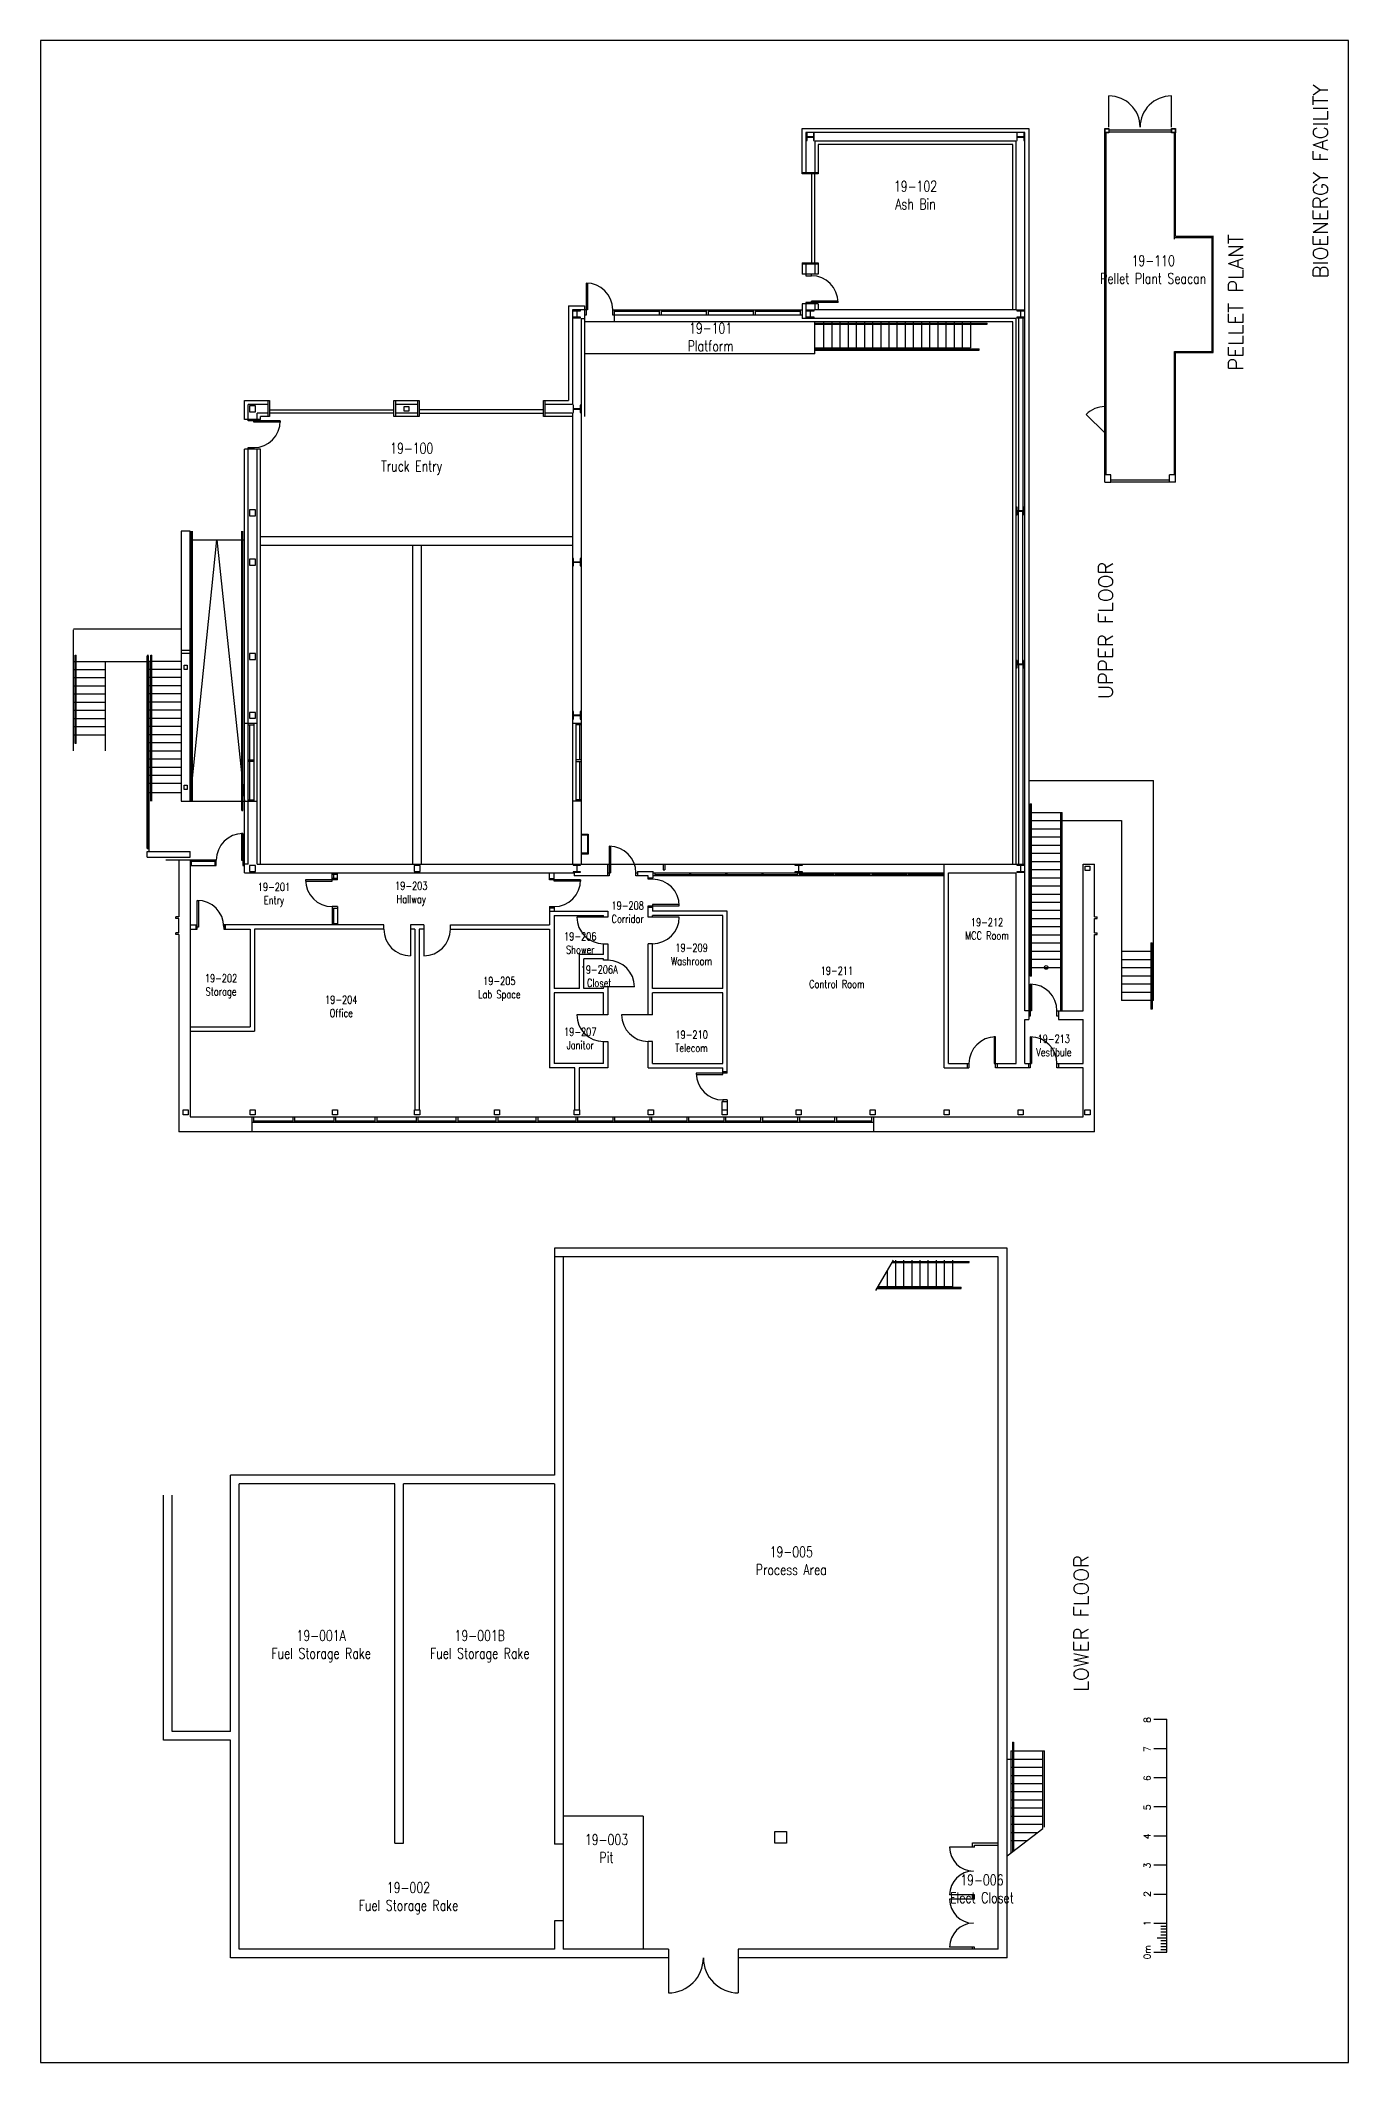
# Model space of a CAD drawing. Extents: x 11182 to 734459, y -1391328 to 152085.
# Drawn here: x 484886 to 529815, y -1230429 to -1160992 of the extents above; entities that cross this region are included whole.
import ezdxf
from ezdxf.enums import TextEntityAlignment as Align

# ---------------------------------------------------------------- set-up
doc = ezdxf.new("R2010")
doc.units = 0
doc.header["$LTSCALE"] = 500
doc.header["$MEASUREMENT"] = 0
doc.layers.get('0').update_dxf_attribs({"linetype": 'CONTINUOUS'})
doc.layers.add('0_Defpoints', color=106, linetype='CONTINUOUS', plot=False)
for name, color, linetype in [('0_room_data', 7, 'CONTINUOUS'), ('0_text', 7, 'CONTINUOUS'), ('1_Wall_Exist', 251, 'CONTINUOUS'), ('3_Text', 7, 'CONTINUOUS')]:
    doc.layers.add(name, color=color, linetype=linetype)
doc.styles.add('1_200', font='simplex.shx', dxfattribs={"width": 0.75, "height": 460})
doc.styles.get("Standard").update_dxf_attribs({"font": 'ROMANS', "height": 200})

# ---------------------------------------------------------------- blocks, each defined once
blk = doc.blocks.new('room_data')
at = {"layer": '3_Text', "style": '1_200', "width": 0.75}
for tag, p in [('ROOMNUM', (0, 0)), ('ROOMUSE', (0, -575))]:
    blk.add_attdef(tag, text='', height=345, dxfattribs=at).set_placement(p, align=Align.MIDDLE_CENTER)

msp = doc.modelspace()

# ---------------------------------------------------------------- linework, layer by layer
for p, q in [((523124, -1218641), (523569, -1218641)), ((523569, -1226641), (523569, -1218641)), ((523124, -1219641), (523569, -1219641)), ((523124, -1220641), (523569, -1220641)), ((523124, -1221641), (523569, -1221641)), ((523124, -1222641), (523569, -1222641)), ((523124, -1223641), (523569, -1223641)), ((523124, -1224641), (523569, -1224641)), ((523124, -1225641), (523569, -1225641)), ((523238, -1226141), (523569, -1226141)), ((523370, -1225741), (523569, -1225741)), ((523370, -1225841), (523569, -1225841)), ((523370, -1225941), (523569, -1225941)), ((523370, -1226041), (523569, -1226041)), ((523370, -1226241), (523569, -1226241)), ((523124, -1226641), (523569, -1226641)), ((523370, -1226341), (523569, -1226341)), ((523370, -1226441), (523569, -1226441)), ((523370, -1226541), (523569, -1226541))]:
    msp.add_line(p, q)
at = {"layer": '0_Defpoints'}
msp.add_lwpolyline([(484886, -1230429), (529815, -1230429), (529815, -1160992), (484886, -1160992)], close=True, dxfattribs=at)
at = {"layer": '1_Wall_Exist'}
for p, q in [((521584, -1163970), (521584, -1162898)), ((523729, -1163970), (523729, -1162898)), ((511046, -1164020), (518833, -1164020)), ((511046, -1165573), (511046, -1164020)), ((518700, -1164153), (511180, -1164153)), ((511180, -1164153), (511180, -1165523)), ((511217, -1164175), (511200, -1164175)), ((511200, -1164175), (511200, -1164431)), ((511200, -1164431), (511217, -1164431)), ((511217, -1164298), (511217, -1164175)), ((511443, -1164298), (511217, -1164298)), ((511217, -1164431), (511217, -1164309)), ((511217, -1164309), (511443, -1164309)), ((511460, -1164175), (511443, -1164175)), ((511443, -1164175), (511443, -1164298)), ((511443, -1164309), (511443, -1164431)), ((511443, -1164431), (511460, -1164431)), ((511460, -1164431), (511460, -1164175)), ((518400, -1164453), (511480, -1164453)), ((511480, -1164453), (511480, -1165523)), ((518400, -1170238), (518400, -1164453)), ((518437, -1164175), (518420, -1164175)), ((518420, -1164175), (518420, -1164431)), ((518420, -1164431), (518437, -1164431)), ((518437, -1164298), (518437, -1164175)), ((518663, -1164298), (518437, -1164298)), ((518437, -1164431), (518437, -1164309)), ((518437, -1164309), (518663, -1164309)), ((518680, -1164175), (518663, -1164175)), ((518663, -1164175), (518663, -1164298)), ((518663, -1164309), (518663, -1164431)), ((518663, -1164431), (518680, -1164431)), ((518680, -1164431), (518680, -1164175)), ((518700, -1194313), (518700, -1164153)), ((518833, -1164020), (518833, -1194613)), ((521447, -1176166), (521447, -1164020)), ((521447, -1164020), (521587, -1164020)), ((521587, -1164160), (521447, -1164160)), ((521457, -1164150), (521457, -1164030)), ((521457, -1164030), (521577, -1164030)), ((521577, -1164150), (521457, -1164150)), ((521485, -1175905), (521485, -1164160)), ((521577, -1164030), (521577, -1164150)), ((521587, -1164020), (521587, -1164160)), ((523732, -1164075), (521587, -1164075)), ((521587, -1164125), (523732, -1164125)), ((523732, -1164160), (523732, -1164020)), ((523732, -1164020), (523872, -1164020)), ((523872, -1164160), (523732, -1164160)), ((523742, -1164150), (523742, -1164030)), ((523742, -1164030), (523862, -1164030)), ((523862, -1164150), (523742, -1164150)), ((523835, -1167817), (523835, -1164160)), ((523862, -1164030), (523862, -1164150)), ((523874, -1167710), (523872, -1164020)), ((523872, -1164020), (523872, -1164160)), ((518285, -1164568), (511595, -1164568)), ((511595, -1164568), (511595, -1165573)), ((518285, -1170238), (518285, -1164568)), ((511046, -1165523), (511595, -1165523)), ((511595, -1165573), (511046, -1165573)), ((511365, -1165573), (511365, -1168623)), ((511480, -1168623), (511480, -1165573)), ((523839, -1167755), (525127, -1167755)), ((523874, -1167710), (525174, -1167710)), ((525127, -1171672), (525126, -1167755)), ((525164, -1171713), (525164, -1167710)), ((525127, -1168206), (525165, -1168206)), ((525146, -1169111), (525146, -1168206)), ((511046, -1168623), (511046, -1169022)), ((511046, -1168623), (511595, -1168623)), ((511595, -1168673), (511046, -1168673)), ((511595, -1169022), (511046, -1169022)), ((511180, -1168673), (511180, -1169072)), ((511180, -1169072), (511365, -1169072)), ((511365, -1169072), (511365, -1169022)), ((511480, -1168673), (511480, -1169022)), ((511595, -1168623), (511595, -1169022)), ((525127, -1169111), (525165, -1169111)), ((503625, -1169323), (503625, -1170424)), ((503670, -1169323), (503670, -1170238)), ((511180, -1169987), (511180, -1170538)), ((512280, -1169987), (511180, -1169987)), ((512280, -1169942), (511365, -1169942)), ((511365, -1170038), (511365, -1169942)), ((512280, -1169987), (512280, -1169942)), ((503026, -1170105), (503575, -1170105)), ((503026, -1170105), (503026, -1173357)), ((503670, -1170238), (503160, -1170238)), ((503160, -1170238), (503160, -1173491)), ((503438, -1170256), (503182, -1170256)), ((503182, -1170256), (503182, -1170273)), ((503182, -1170273), (503304, -1170273)), ((503304, -1170499), (503182, -1170499)), ((503182, -1170499), (503182, -1170516)), ((503182, -1170516), (503438, -1170516)), ((503304, -1170273), (503304, -1170499)), ((503315, -1170499), (503315, -1170273)), ((503315, -1170273), (503438, -1170273)), ((503438, -1170499), (503315, -1170499)), ((503438, -1170273), (503438, -1170256)), ((503438, -1170516), (503438, -1170499)), ((503460, -1170538), (503575, -1170538)), ((503460, -1170538), (503460, -1189271)), ((503575, -1170105), (503575, -1173906)), ((503625, -1170424), (503575, -1170424)), ((518285, -1170653), (503575, -1170653)), ((504540, -1170238), (511046, -1170238)), ((504540, -1170424), (504540, -1170238)), ((511046, -1170424), (504540, -1170424)), ((504591, -1170238), (504591, -1170653)), ((504591, -1170288), (506154, -1170288)), ((506154, -1170424), (506154, -1170238)), ((506205, -1170238), (506205, -1170424)), ((506205, -1170288), (507768, -1170288)), ((507768, -1170424), (507768, -1170238)), ((507819, -1170238), (507819, -1170424)), ((507819, -1170288), (509382, -1170288)), ((509382, -1170424), (509382, -1170238)), ((509432, -1170238), (509432, -1170424)), ((509432, -1170288), (510995, -1170288)), ((510995, -1170424), (510995, -1170238)), ((511046, -1170038), (511046, -1170538)), ((511595, -1170038), (511046, -1170038)), ((518400, -1170538), (511046, -1170538)), ((511458, -1170256), (511202, -1170256)), ((511202, -1170256), (511202, -1170273)), ((511202, -1170273), (511325, -1170273)), ((511325, -1170499), (511202, -1170499)), ((511202, -1170499), (511202, -1170516)), ((511202, -1170516), (511458, -1170516)), ((511325, -1170273), (511325, -1170499)), ((511336, -1170499), (511336, -1170273)), ((511336, -1170273), (511458, -1170273)), ((511458, -1170499), (511336, -1170499)), ((511458, -1170273), (511458, -1170256)), ((511458, -1170516), (511458, -1170499)), ((511480, -1170038), (511480, -1170238)), ((518400, -1170238), (511480, -1170238)), ((511480, -1171753), (511480, -1170653)), ((511485, -1170703), (517405, -1170703)), ((511485, -1170733), (511485, -1170703)), ((511595, -1170038), (511595, -1170238)), ((511785, -1170653), (511785, -1170703)), ((512065, -1170653), (512065, -1170703)), ((512345, -1170653), (512345, -1170703)), ((512625, -1170653), (512625, -1170703)), ((512905, -1170653), (512905, -1170703)), ((513185, -1170653), (513185, -1170703)), ((513465, -1170653), (513465, -1170703)), ((513745, -1170653), (513745, -1170703)), ((514025, -1170653), (514025, -1170703)), ((514305, -1170653), (514305, -1170703)), ((514585, -1170653), (514585, -1170703)), ((514865, -1170653), (514865, -1170703)), ((515145, -1170653), (515145, -1170703)), ((515425, -1170653), (515425, -1170703)), ((515705, -1170653), (515705, -1170703)), ((515985, -1170653), (515985, -1170703)), ((516265, -1170653), (516265, -1170703)), ((516545, -1170653), (516545, -1170703)), ((516825, -1170653), (516825, -1170703)), ((517405, -1170733), (517405, -1170703)), ((518285, -1189273), (518285, -1170653)), ((518400, -1189273), (518400, -1170538)), ((518678, -1170256), (518422, -1170256)), ((518422, -1170256), (518422, -1170273)), ((518422, -1170273), (518544, -1170273)), ((518544, -1170499), (518422, -1170499)), ((518422, -1170499), (518422, -1170516)), ((518422, -1170516), (518678, -1170516)), ((518474, -1170510), (518474, -1177147)), ((518544, -1170273), (518544, -1170499)), ((518555, -1170499), (518555, -1170273)), ((518555, -1170273), (518678, -1170273)), ((518678, -1170499), (518555, -1170499)), ((518626, -1170510), (518626, -1177147)), ((518678, -1170273), (518678, -1170256)), ((518678, -1170516), (518678, -1170499)), ((521444, -1170178), (521481, -1170178)), ((511485, -1170733), (517405, -1170733)), ((511785, -1170733), (511785, -1171553)), ((512065, -1170733), (512065, -1171553)), ((512345, -1170733), (512345, -1171553)), ((512625, -1170733), (512625, -1171553)), ((512905, -1170733), (512905, -1171553)), ((513185, -1170733), (513185, -1171553)), ((513465, -1170733), (513465, -1171553)), ((513745, -1170733), (513745, -1171553)), ((514025, -1170733), (514025, -1171553)), ((514305, -1170733), (514305, -1171553)), ((514585, -1170733), (514585, -1171553)), ((514865, -1170733), (514865, -1171553)), ((515145, -1170733), (515145, -1171553)), ((515425, -1170733), (515425, -1171553)), ((515705, -1170733), (515705, -1171553)), ((515985, -1170733), (515985, -1171553)), ((516265, -1170733), (516265, -1171553)), ((516545, -1170733), (516545, -1171553)), ((516825, -1170733), (516825, -1171553)), ((521444, -1171378), (521481, -1171378)), ((511480, -1171753), (503575, -1171753)), ((511480, -1171553), (516825, -1171553)), ((511505, -1171578), (517130, -1171578)), ((511505, -1171578), (511505, -1171628)), ((511505, -1171628), (517130, -1171628)), ((517130, -1171628), (517130, -1171578)), ((523832, -1171675), (525127, -1171672)), ((523835, -1175905), (523832, -1171675)), ((523864, -1171713), (525164, -1171713)), ((523872, -1176166), (523870, -1171713)), ((491891, -1173357), (492759, -1173357, 0)), ((491891, -1174006), (491891, -1173357)), ((492709, -1173906, 0), (492709, -1173357, 0)), ((492759, -1173357, 0), (492759, -1173906, 0)), ((497026, -1173357, 0), (497893, -1173357, 0)), ((497026, -1173906, 0), (497026, -1173357, 0)), ((497076, -1173357, 0), (497076, -1173906, 0)), ((497843, -1173906, 0), (497843, -1173357, 0)), ((497893, -1173357, 0), (497893, -1173906, 0)), ((502160, -1173357, 0), (503024, -1173357)), ((502160, -1173906, 0), (502160, -1173357, 0)), ((502210, -1173357, 0), (502210, -1173906, 0)), ((492440, -1174006), (491891, -1174006)), ((492709, -1173491), (492025, -1173491)), ((492025, -1174057), (492025, -1173491)), ((493125, -1174057), (492025, -1174057)), ((492274, -1173542), (492071, -1173542)), ((492071, -1173542), (492071, -1173745)), ((492071, -1173745), (492274, -1173745)), ((492210, -1174102), (492210, -1174006)), ((493125, -1174102), (492210, -1174102)), ((492274, -1173745), (492274, -1173542)), ((492709, -1173791), (492325, -1173791)), ((492325, -1174006), (492325, -1173795)), ((492759, -1173906, 0), (492440, -1173906)), ((492440, -1174006), (492440, -1173906)), ((492759, -1173676), (497026, -1173676)), ((497026, -1173791), (492759, -1173791)), ((493125, -1174057), (493125, -1174102)), ((497893, -1173906, 0), (497026, -1173906, 0)), ((497843, -1173491), (497076, -1173491)), ((497843, -1173791), (497076, -1173791)), ((497384, -1173567), (497536, -1173567)), ((497384, -1173719), (497384, -1173567)), ((497536, -1173719), (497384, -1173719)), ((497536, -1173567), (497536, -1173719)), ((502160, -1173676), (497893, -1173676)), ((497893, -1173791), (502160, -1173791)), ((503158, -1173906), (502160, -1173906, 0)), ((503158, -1173491), (502210, -1173491)), ((503158, -1173791), (502210, -1173791)), ((503160, -1173791), (503160, -1189273)), ((503197, -1173515), (503180, -1173515)), ((503180, -1173515), (503180, -1173771)), ((503180, -1173771), (503197, -1173771)), ((503197, -1173638), (503197, -1173515)), ((503423, -1173638), (503197, -1173638)), ((503197, -1173771), (503197, -1173649)), ((503197, -1173649), (503423, -1173649)), ((503440, -1173515), (503423, -1173515)), ((503423, -1173515), (503423, -1173638)), ((503423, -1173649), (503423, -1173771)), ((503423, -1173771), (503440, -1173771)), ((503440, -1173771), (503440, -1173515)), ((521445, -1174472), (520805, -1173832)), ((521445, -1173569), (521482, -1173569)), ((521464, -1174472), (521464, -1173567)), ((521445, -1174472), (521483, -1174472)), ((491891, -1189573, 0), (491891, -1175022)), ((492440, -1175022), (491891, -1175022)), ((492025, -1189273), (492025, -1174972)), ((492025, -1174972), (492210, -1174972)), ((492210, -1174972), (492210, -1175022)), ((492325, -1189273), (492325, -1175022)), ((492440, -1189273), (492440, -1175022)), ((521654, -1175906), (521445, -1175906)), ((521654, -1176167), (521445, -1176167)), ((521654, -1176167), (521654, -1175906)), ((523664, -1176087), (521656, -1176087)), ((523664, -1176158), (521656, -1176158)), ((523664, -1176166), (523664, -1175905)), ((523872, -1175905), (523664, -1175905)), ((523872, -1176166), (523664, -1176166)), ((492274, -1177115), (492071, -1177115)), ((492071, -1177115), (492071, -1177318)), ((492071, -1177318), (492274, -1177318)), ((492274, -1177318), (492274, -1177115)), ((518437, -1177023), (518420, -1177023)), ((518420, -1177023), (518420, -1177279)), ((518420, -1177279), (518437, -1177279)), ((518437, -1177145), (518437, -1177023)), ((518663, -1177145), (518437, -1177145)), ((518437, -1177279), (518437, -1177156)), ((518437, -1177156), (518663, -1177156)), ((518474, -1182410), (518474, -1177154)), ((518626, -1182410), (518626, -1177154)), ((518680, -1177023), (518663, -1177023)), ((518663, -1177023), (518663, -1177145)), ((518663, -1177156), (518663, -1177279)), ((518663, -1177279), (518680, -1177279)), ((518680, -1177279), (518680, -1177023)), ((489725, -1177840), (489725, -1187118)), ((490025, -1177840, 0), (489725, -1177840, 0)), ((490025, -1187118), (490025, -1177840)), ((490025, -1178140, 0), (491891, -1178140, 0)), ((490025, -1187118, 0), (490950, -1178140, 0)), ((490075, -1187118), (490075, -1177840, 0)), ((490113, -1187118), (490113, -1177840, 0)), ((490950, -1178140, 0), (491891, -1187118, 0)), ((491803, -1187440), (491803, -1177840, 0)), ((491841, -1187440), (491841, -1177840, 0)), ((503160, -1178038), (492440, -1178038)), ((503158, -1178338), (492440, -1178338)), ((497675, -1189273), (497675, -1178338)), ((497975, -1189273), (497975, -1178338)), ((492274, -1178806), (492071, -1178806)), ((492071, -1178806), (492071, -1179009)), ((492071, -1179009), (492274, -1179009)), ((492274, -1179009), (492274, -1178806)), ((503197, -1178779), (503180, -1178779)), ((503180, -1178779), (503180, -1179035)), ((503180, -1179035), (503197, -1179035)), ((503197, -1178902), (503197, -1178779)), ((503423, -1178902), (503197, -1178902)), ((503197, -1179035), (503197, -1178913)), ((503197, -1178913), (503423, -1178913)), ((503440, -1178779), (503423, -1178779)), ((503423, -1178779), (503423, -1178902)), ((503423, -1178913), (503423, -1179035)), ((503423, -1179035), (503440, -1179035)), ((503440, -1179035), (503440, -1178779)), ((489725, -1181213, 0), (486025, -1181213, 0)), ((486025, -1185382), (486025, -1181235)), ((486025, -1182313, 0), (488550, -1182313, 0)), ((486075, -1185133), (486075, -1182101)), ((486075, -1182101, 0), (486113, -1182101)), ((486113, -1185133), (486113, -1182101)), ((487125, -1185382), (487125, -1182335)), ((488550, -1182101, 0), (488600, -1182101, 0)), ((488550, -1188740), (488550, -1182123)), ((488600, -1188740), (488600, -1182123)), ((488675, -1182313, 0), (488625, -1182313, 0)), ((488625, -1188840), (488625, -1182335)), ((488675, -1187118), (488675, -1182101)), ((488675, -1182101, 0), (488713, -1182101)), ((488713, -1187118), (488713, -1182101)), ((489725, -1182313, 0), (488713, -1182313, 0)), ((490025, -1181940), (489725, -1181940)), ((490025, -1182040), (489725, -1182040)), ((489820, -1182440), (489930, -1182440)), ((489820, -1182590), (489820, -1182440)), ((489930, -1182440), (489930, -1182590)), ((492274, -1182047), (492071, -1182047)), ((492071, -1182047), (492071, -1182250)), ((492071, -1182250), (492274, -1182250)), ((492274, -1182250), (492274, -1182047)), ((518437, -1182285), (518420, -1182285)), ((518420, -1182285), (518420, -1182541)), ((518437, -1182407), (518437, -1182285)), ((518663, -1182407), (518437, -1182407)), ((518437, -1182541), (518437, -1182418)), ((518437, -1182418), (518663, -1182418)), ((518474, -1182416), (518474, -1189299)), ((518626, -1182416), (518626, -1189299)), ((518680, -1182285), (518663, -1182285)), ((518663, -1182285), (518663, -1182407)), ((518663, -1182418), (518663, -1182541)), ((518680, -1182541), (518680, -1182285)), ((486025, -1182593, 0), (487125, -1182593, 0)), ((486025, -1182873, 0), (487125, -1182873, 0)), ((486025, -1183153, 0), (487125, -1183153, 0)), ((488675, -1182593, 0), (488625, -1182593, 0)), ((488675, -1182873, 0), (488625, -1182873, 0)), ((488675, -1183153, 0), (488625, -1183153, 0)), ((489725, -1182593, 0), (488713, -1182593, 0)), ((489725, -1182873, 0), (488713, -1182873, 0)), ((489725, -1183153, 0), (488713, -1183153, 0)), ((489930, -1182590), (489820, -1182590)), ((518420, -1182541), (518437, -1182541)), ((518663, -1182541), (518680, -1182541)), ((486025, -1183433, 0), (487125, -1183433, 0)), ((486025, -1183713, 0), (487125, -1183713, 0)), ((488675, -1183433, 0), (488625, -1183433, 0)), ((488675, -1183713, 0), (488625, -1183713, 0)), ((489725, -1183433, 0), (488713, -1183433, 0)), ((489725, -1183713, 0), (488713, -1183713, 0)), ((486025, -1183993, 0), (487125, -1183993, 0)), ((486025, -1184273, 0), (487125, -1184273, 0)), ((486025, -1184553, 0), (487125, -1184553, 0)), ((488675, -1183993, 0), (488625, -1183993, 0)), ((488675, -1184273, 0), (488625, -1184273, 0)), ((488675, -1184553, 0), (488625, -1184553, 0)), ((489725, -1183993, 0), (488713, -1183993, 0)), ((489725, -1184273, 0), (488713, -1184273, 0)), ((489725, -1184553, 0), (488713, -1184553, 0)), ((492325, -1184446), (491891, -1184446)), ((492025, -1184497), (492210, -1184497)), ((492274, -1184066), (492071, -1184066)), ((492071, -1184066), (492071, -1184269)), ((492071, -1184269), (492274, -1184269)), ((492075, -1185698, 0), (492075, -1184497)), ((492210, -1184446), (492210, -1187118)), ((492274, -1184269), (492274, -1184066)), ((503460, -1184446), (503160, -1184446)), ((503197, -1184039), (503180, -1184039)), ((503180, -1184039), (503180, -1184295)), ((503180, -1184295), (503197, -1184295)), ((503197, -1184162), (503197, -1184039)), ((503423, -1184162), (503197, -1184162)), ((503197, -1184295), (503197, -1184173)), ((503197, -1184173), (503423, -1184173)), ((503274, -1184446), (503274, -1187118)), ((503460, -1184497), (503274, -1184497)), ((503410, -1185698, 0), (503410, -1184497)), ((503440, -1184039), (503423, -1184039)), ((503423, -1184039), (503423, -1184162)), ((503423, -1184173), (503423, -1184295)), ((503423, -1184295), (503440, -1184295)), ((503440, -1184295), (503440, -1184039)), ((486025, -1184833, 0), (487125, -1184833, 0)), ((486113, -1185133), (486075, -1185133, 0)), ((488675, -1184833, 0), (488625, -1184833, 0)), ((488675, -1185113, 0), (488625, -1185113, 0)), ((489725, -1184833, 0), (488713, -1184833, 0)), ((489725, -1185113, 0), (488713, -1185113, 0)), ((488675, -1185393, 0), (488625, -1185393, 0)), ((488675, -1185673, 0), (488625, -1185673, 0)), ((488675, -1185953, 0), (488625, -1185953, 0)), ((489725, -1185393, 0), (488713, -1185393, 0)), ((489725, -1185673, 0), (488713, -1185673, 0)), ((489725, -1185953, 0), (488713, -1185953, 0)), ((492025, -1185698, 0), (492210, -1185698, 0)), ((492210, -1185749, 0), (492025, -1185749, 0)), ((492075, -1187067, 0), (492075, -1185749, 0)), ((503460, -1185698, 0), (503274, -1185698, 0)), ((503274, -1185749, 0), (503460, -1185749, 0)), ((503410, -1187067, 0), (503410, -1185749, 0)), ((488675, -1186233, 0), (488625, -1186233, 0)), ((488675, -1186513, 0), (488625, -1186513, 0)), ((489725, -1186233, 0), (488713, -1186233, 0)), ((489725, -1186513, 0), (488713, -1186513, 0)), ((489820, -1186568), (489930, -1186568)), ((489820, -1186718), (489820, -1186568)), ((489930, -1186568), (489930, -1186718)), ((518833, -1186403), (523115, -1186403)), ((523115, -1193959, 0), (523115, -1186403, 0)), ((488625, -1186818, 0), (488675, -1186818, 0)), ((488713, -1186818, 0), (489725, -1186818, 0)), ((489725, -1187118), (491803, -1187118)), ((489930, -1186718), (489820, -1186718)), ((491841, -1187118), (492325, -1187118)), ((492025, -1187067), (492210, -1187067)), ((503460, -1187118), (503160, -1187118)), ((503460, -1187067), (503274, -1187067)), ((518883, -1193123), (518883, -1187203)), ((518883, -1187203), (518921, -1187203)), ((518921, -1193123), (518921, -1187203)), ((491803, -1187440), (491841, -1187440)), ((518833, -1187503), (518883, -1187503)), ((518833, -1187783), (518883, -1187783)), ((518833, -1188063, 0), (518883, -1188063, 0)), ((518921, -1187503), (519983, -1187503)), ((518921, -1187783), (519933, -1187783)), ((518921, -1188063, 0), (519933, -1188063, 0)), ((519933, -1194323), (519933, -1187503)), ((519983, -1194323), (519983, -1187503)), ((519983, -1187783), (522015, -1187783)), ((522015, -1187783, 0), (522015, -1193959, 0)), ((488550, -1188740), (488600, -1188740)), ((491840, -1188225), (491795, -1188225)), ((491795, -1188225), (491795, -1189140)), ((491840, -1188225), (491840, -1189326)), ((503460, -1188248), (503696, -1188248)), ((503460, -1188273), (503671, -1188273)), ((503671, -1188273), (503671, -1188904)), ((503696, -1188248), (503696, -1188929)), ((504425, -1188663), (504470, -1188663)), ((504425, -1188663), (504425, -1189678)), ((504470, -1188663), (504470, -1189578)), ((518833, -1188343, 0), (518883, -1188343, 0)), ((518833, -1188623, 0), (518883, -1188623, 0)), ((518921, -1188343, 0), (519933, -1188343, 0)), ((518921, -1188623, 0), (519933, -1188623, 0)), ((488550, -1188840), (490025, -1188840)), ((488550, -1189040), (488550, -1188840)), ((488550, -1189040), (490025, -1189040)), ((490925, -1189140), (489191, -1189140)), ((489640, -1189140), (489640, -1191088)), ((490025, -1189040), (490025, -1188840)), ((490025, -1189140), (490025, -1197956)), ((490025, -1189326), (490925, -1189326)), ((490075, -1189326), (490075, -1189140)), ((490875, -1189190), (490075, -1189190)), ((490875, -1189140), (490875, -1189326)), ((490925, -1189326), (490925, -1189140)), ((491795, -1189140), (491891, -1189140)), ((491840, -1189326), (491891, -1189326)), ((492025, -1189273), (491891, -1189273)), ((492274, -1189322), (492071, -1189322)), ((492071, -1189322), (492071, -1189525)), ((492274, -1189525), (492274, -1189322)), ((492325, -1189273), (503160, -1189273)), ((497925, -1189322), (497722, -1189322)), ((497722, -1189322), (497722, -1189525)), ((497925, -1189525), (497925, -1189322)), ((503438, -1189293), (503182, -1189293)), ((503182, -1189293), (503182, -1189310)), ((503182, -1189310), (503304, -1189310)), ((503304, -1189310), (503304, -1189536)), ((503315, -1189536), (503315, -1189310)), ((503315, -1189310), (503438, -1189310)), ((503438, -1189310), (503438, -1189293)), ((503671, -1188904), (503460, -1188904)), ((503696, -1188929), (503460, -1188929)), ((503460, -1189273), (518400, -1189273)), ((504375, -1189678), (504375, -1189273)), ((506280, -1189273), (506280, -1189478)), ((506330, -1189273), (506330, -1189478)), ((511058, -1189293), (510802, -1189293)), ((510802, -1189293), (510802, -1189310)), ((510802, -1189310), (510924, -1189310)), ((510924, -1189310), (510924, -1189536)), ((510935, -1189536), (510935, -1189310)), ((510935, -1189310), (511058, -1189310)), ((511058, -1189310), (511058, -1189293)), ((515922, -1196273), (515922, -1189273)), ((518678, -1189293), (518422, -1189293)), ((518422, -1189293), (518422, -1189310)), ((518422, -1189310), (518544, -1189310)), ((518544, -1189310), (518544, -1189536)), ((518555, -1189536), (518555, -1189310)), ((518555, -1189310), (518678, -1189310)), ((518678, -1189310), (518678, -1189293)), ((518833, -1188903), (518883, -1188903)), ((518833, -1189183, 0), (518883, -1189183, 0)), ((518921, -1188903), (519933, -1188903)), ((518921, -1189183, 0), (519933, -1189183, 0)), ((520700, -1194313), (520700, -1189273)), ((520700, -1189273), (521085, -1189273)), ((520772, -1189347), (520924, -1189347)), ((520772, -1189499), (520772, -1189347)), ((520924, -1189347), (520924, -1189499)), ((521085, -1191088), (521085, -1189273)), ((491891, -1189573), (503222, -1189573)), ((492071, -1189525), (492274, -1189525)), ((495092, -1189820), (493992, -1189820)), ((493992, -1189820), (493992, -1189865)), ((493992, -1189865), (494907, -1189865)), ((494907, -1189865), (494907, -1189573)), ((494907, -1189624), (495092, -1189624)), ((495092, -1189769), (494907, -1189769)), ((494957, -1189624), (494957, -1189769)), ((495092, -1189820), (495092, -1189573)), ((497722, -1189525), (497925, -1189525)), ((502375, -1189820), (502375, -1189573)), ((502375, -1189769), (502525, -1189769)), ((503440, -1189820), (502375, -1189820)), ((502525, -1189865), (502525, -1189573)), ((503440, -1189865), (502525, -1189865)), ((503304, -1189536), (503182, -1189536)), ((503182, -1189536), (503182, -1189553)), ((503182, -1189553), (503438, -1189553)), ((503222, -1189573), (503222, -1189678)), ((504425, -1189678), (503222, -1189678)), ((503438, -1189536), (503315, -1189536)), ((503438, -1189553), (503438, -1189536)), ((503440, -1189820), (503440, -1189865)), ((504375, -1189578), (504470, -1189578)), ((505340, -1189578), (505391, -1189578)), ((505340, -1189678), (505340, -1189578)), ((505762, -1189678), (505340, -1189678)), ((505391, -1189528), (505932, -1189528)), ((505391, -1189528), (505391, -1189678)), ((505762, -1189792), (505762, -1189678)), ((505762, -1189742), (505932, -1189742)), ((505912, -1189792), (505762, -1189792)), ((505912, -1189742), (505912, -1189792)), ((505932, -1189742), (505932, -1189528)), ((505932, -1189578), (515922, -1189578)), ((515922, -1189678), (505932, -1189678)), ((505983, -1189578), (505983, -1189678)), ((505988, -1189628), (507179, -1189628)), ((506280, -1189478), (506330, -1189478)), ((507179, -1189578), (507179, -1189678)), ((507230, -1189678), (507230, -1189578)), ((507230, -1189628), (508421, -1189628)), ((508421, -1189578), (508421, -1189678)), ((508471, -1189678), (508471, -1189578)), ((508471, -1189628), (509662, -1189628)), ((509662, -1189578), (509662, -1189678)), ((509713, -1189678), (509713, -1189578)), ((509713, -1189628), (510904, -1189628)), ((510924, -1189536), (510802, -1189536)), ((510802, -1189536), (510802, -1189553)), ((510802, -1189553), (511058, -1189553)), ((510904, -1189678), (510904, -1189578)), ((511058, -1189536), (510935, -1189536)), ((510955, -1189578), (510955, -1189678)), ((512146, -1189628), (510955, -1189628)), ((511058, -1189553), (511058, -1189536)), ((512146, -1189678), (512146, -1189578)), ((512197, -1189578), (512197, -1189678)), ((513388, -1189628), (512197, -1189628)), ((513388, -1189678), (513388, -1189578)), ((513438, -1189578), (513438, -1189678)), ((514629, -1189628), (513438, -1189628)), ((514629, -1189678), (514629, -1189578)), ((514680, -1189578), (514680, -1189678)), ((515871, -1189628), (514680, -1189628)), ((515871, -1189578), (515871, -1189678)), ((516072, -1196123), (516072, -1189573)), ((516072, -1189573), (518400, -1189573)), ((518400, -1196123), (518400, -1189573)), ((518544, -1189536), (518422, -1189536)), ((518422, -1189536), (518422, -1189553)), ((518422, -1189553), (518678, -1189553)), ((518678, -1189536), (518555, -1189536)), ((518678, -1189553), (518678, -1189536)), ((518833, -1189463), (518883, -1189463)), ((518833, -1189743, 0), (518883, -1189743, 0)), ((518833, -1190023), (518883, -1190023)), ((518921, -1189463), (519933, -1189463)), ((518921, -1189743, 0), (519933, -1189743, 0)), ((518921, -1190023), (519933, -1190023)), ((520924, -1189499), (520772, -1189499)), ((490271, -1191511), (490271, -1190521)), ((490271, -1190521), (490316, -1190521)), ((490316, -1190521), (490316, -1191436)), ((494907, -1190735), (494907, -1191361)), ((495092, -1190735), (494907, -1190735)), ((494907, -1190785), (495092, -1190785)), ((494957, -1190785), (494957, -1191311)), ((495092, -1190735), (495092, -1191361)), ((502375, -1190735), (502375, -1191361)), ((502375, -1190735), (502525, -1190735)), ((502525, -1190785), (502375, -1190785)), ((502525, -1190735), (502525, -1190893)), ((505762, -1191093), (505762, -1190707)), ((505762, -1190707), (506827, -1190707)), ((505762, -1190758), (505912, -1190758)), ((506827, -1190662), (505912, -1190662)), ((505912, -1190662), (505912, -1190758)), ((505912, -1190758), (505912, -1190893)), ((506827, -1190707), (506827, -1190662)), ((518833, -1190303, 0), (518883, -1190303, 0)), ((518833, -1190583, 0), (518883, -1190583, 0)), ((518921, -1190303, 0), (519933, -1190303, 0)), ((518921, -1190583, 0), (519933, -1190583, 0)), ((489640, -1191088), (489540, -1191088)), ((489540, -1191138), (489540, -1191088)), ((489640, -1191138), (489540, -1191138)), ((489640, -1191638), (489640, -1191138)), ((490025, -1191361), (490271, -1191361)), ((490025, -1191511), (490271, -1191511)), ((490220, -1191361), (490220, -1191511)), ((490316, -1191436), (490271, -1191436)), ((496681, -1191361), (491186, -1191361)), ((491186, -1191361), (491186, -1191511)), ((491186, -1191511), (492087, -1191511)), ((491237, -1191511), (491237, -1191361)), ((492087, -1191511), (492087, -1194864)), ((496681, -1191511), (492237, -1191511)), ((492237, -1191511), (492237, -1195014)), ((494907, -1191311), (495092, -1191311)), ((496681, -1191511), (496681, -1191361)), ((498051, -1191361), (497596, -1191361)), ((497596, -1191361), (497596, -1192426)), ((497749, -1191511), (497596, -1191511)), ((497749, -1191511), (497749, -1197709)), ((497899, -1191511), (497899, -1197709)), ((498051, -1191511), (497899, -1191511)), ((498051, -1191361), (498051, -1192426)), ((498966, -1191511), (498966, -1191361)), ((498966, -1191361), (502375, -1191361)), ((498966, -1191511), (502375, -1191511)), ((502375, -1190893), (504375, -1190893)), ((502375, -1191511), (502375, -1196273)), ((502525, -1191043), (502525, -1193543)), ((502525, -1191043), (504225, -1191043)), ((504375, -1191093), (503310, -1191093)), ((504225, -1191093), (504225, -1191043)), ((504375, -1190893), (504375, -1191093)), ((506827, -1191093), (505762, -1191093)), ((508477, -1190893), (505912, -1190893)), ((505912, -1191093), (505912, -1191043)), ((508327, -1191043), (505912, -1191043)), ((508327, -1193543), (508327, -1191043)), ((508477, -1196459), (508477, -1190893)), ((518833, -1190863, 0), (518883, -1190863, 0)), ((518833, -1191143, 0), (519933, -1191143, 0)), ((518833, -1191423), (518883, -1191423)), ((518921, -1190863, 0), (519933, -1190863, 0)), ((518921, -1191423), (519933, -1191423)), ((521085, -1191088), (521185, -1191088)), ((521085, -1191638), (521085, -1191138)), ((521085, -1191138), (521185, -1191138)), ((521185, -1191138), (521185, -1191088)), ((489640, -1191638), (489540, -1191638)), ((489540, -1191688), (489540, -1191638)), ((489640, -1191688), (489540, -1191688)), ((489640, -1191688), (489640, -1198473)), ((504225, -1192378), (504225, -1192008)), ((504225, -1192008), (504375, -1192008)), ((504375, -1192008), (504375, -1192578)), ((505762, -1194451), (505762, -1192008)), ((505912, -1192008), (505762, -1192008)), ((505912, -1193543), (505912, -1192008)), ((518833, -1191703), (518883, -1191703)), ((518833, -1191983), (518883, -1191983)), ((518921, -1191703), (519933, -1191703)), ((518921, -1191983), (519933, -1191983)), ((521085, -1191638), (521185, -1191638)), ((521085, -1198473), (521085, -1191688)), ((521085, -1191688), (521185, -1191688)), ((521185, -1191688), (521185, -1191638)), ((523027, -1191979, 0), (523065, -1191979, 0)), ((523027, -1191979, 0), (523027, -1194259, 0)), ((523065, -1191979, 0), (523065, -1194259, 0)), ((503397, -1193543), (503397, -1192378)), ((504225, -1192378), (503397, -1192378)), ((503547, -1193543), (503547, -1192528)), ((504225, -1192528), (503547, -1192528)), ((504225, -1192578), (504225, -1192528)), ((504375, -1192578), (504225, -1192578)), ((518833, -1192263), (518883, -1192263)), ((518833, -1192543), (518883, -1192543)), ((518833, -1192823), (518883, -1192823)), ((518921, -1192263), (519933, -1192263)), ((518921, -1192543), (519933, -1192543)), ((518921, -1192823), (519933, -1192823)), ((523027, -1192279, 0), (522015, -1192279, 0)), ((523027, -1192559, 0), (522015, -1192559, 0)), ((523027, -1192839, 0), (522015, -1192839, 0)), ((523115, -1192279, 0), (523065, -1192279, 0)), ((523115, -1192559, 0), (523065, -1192559, 0)), ((523115, -1192839, 0), (523065, -1192839, 0)), ((503397, -1193543), (502525, -1193543)), ((504225, -1193543), (503547, -1193543)), ((504225, -1193543), (504225, -1193493)), ((505290, -1193493), (504225, -1193493)), ((504375, -1193493), (504375, -1194451)), ((508327, -1193543), (505912, -1193543)), ((518921, -1193123), (518883, -1193123)), ((518884, -1193398), (518929, -1193398)), ((518884, -1193398), (518884, -1194499)), ((518929, -1193398), (518929, -1194313)), ((523027, -1193119, 0), (522015, -1193119, 0)), ((523027, -1193399, 0), (522015, -1193399, 0)), ((523115, -1193119, 0), (523065, -1193119, 0)), ((523115, -1193399, 0), (523065, -1193399, 0)), ((502525, -1193693), (502525, -1196123)), ((504225, -1193693), (502525, -1193693)), ((504225, -1194451), (504225, -1193693)), ((505912, -1194451), (505912, -1193693)), ((508327, -1193693), (505912, -1193693)), ((508327, -1196123), (508327, -1193693)), ((523027, -1193679, 0), (522015, -1193679, 0)), ((523027, -1193959, 0), (522015, -1193959, 0)), ((523065, -1194259, 0), (523027, -1194259, 0)), ((523115, -1193679, 0), (523065, -1193679, 0)), ((523115, -1193959, 0), (523065, -1193959, 0)), ((490025, -1194864), (492087, -1194864)), ((504375, -1194451), (503310, -1194451)), ((505912, -1194451), (504847, -1194451)), ((518929, -1194313), (518700, -1194313)), ((518700, -1196121), (518700, -1194613)), ((518700, -1194613), (518833, -1194613)), ((518884, -1194499), (518833, -1194499)), ((519798, -1194313), (520700, -1194313)), ((519799, -1194499), (519799, -1194313)), ((519849, -1194499), (519799, -1194499)), ((519849, -1194313), (519849, -1194613)), ((519849, -1194613), (520700, -1194613)), ((520700, -1196123), (520700, -1194613)), ((490025, -1195014), (492237, -1195014)), ((504225, -1196123), (504225, -1195366)), ((504225, -1195366), (504375, -1195366)), ((504375, -1195366), (504375, -1196273)), ((505762, -1196273), (505762, -1195366)), ((505912, -1195366), (505762, -1195366)), ((505912, -1196123), (505912, -1195366)), ((517693, -1195208), (517648, -1195208)), ((517648, -1195208), (517648, -1196123)), ((517693, -1196273), (517693, -1195208)), ((518884, -1195208), (518929, -1195208)), ((518884, -1195208), (518884, -1196273)), ((518929, -1195208), (518929, -1196123)), ((503235, -1196273), (502375, -1196273)), ((504225, -1196123), (502525, -1196123)), ((504375, -1196273), (503385, -1196273)), ((505762, -1196273), (508327, -1196273)), ((505912, -1196123), (508327, -1196123)), ((508327, -1196504), (508327, -1196273)), ((515922, -1196273), (516778, -1196273)), ((516072, -1196123), (516778, -1196123)), ((516727, -1196273), (516727, -1196123)), ((516778, -1196123), (516778, -1196273)), ((517648, -1196123), (518400, -1196123)), ((518884, -1196273), (517693, -1196273)), ((517744, -1196123), (517744, -1196273)), ((518700, -1196123), (518929, -1196123)), ((518833, -1196273), (518833, -1196123)), ((519799, -1196123), (520700, -1196123)), ((519799, -1196273), (519799, -1196123)), ((520700, -1196273), (519799, -1196273)), ((519849, -1196123), (519849, -1196273)), ((520700, -1197956), (520700, -1196273)), ((508477, -1196459), (507412, -1196459)), ((507412, -1196459), (507412, -1196504)), ((507412, -1196504), (508327, -1196504)), ((508477, -1196408), (508327, -1196408)), ((489787, -1197709), (489962, -1197709)), ((489787, -1197884), (489787, -1197709)), ((489962, -1197709), (489962, -1197884)), ((492087, -1197709), (492262, -1197709)), ((492087, -1197884), (492087, -1197709)), ((492262, -1197709), (492262, -1197884)), ((494912, -1197709), (495087, -1197709)), ((494912, -1197884), (494912, -1197709)), ((495087, -1197709), (495087, -1197884)), ((497737, -1197709), (497912, -1197709)), ((497737, -1197884), (497737, -1197709)), ((497912, -1197709), (497912, -1197884)), ((500480, -1197709), (500655, -1197709)), ((500480, -1197884), (500480, -1197709)), ((500655, -1197709), (500655, -1197884)), ((503222, -1197709), (503397, -1197709)), ((503222, -1197884), (503222, -1197709)), ((503397, -1197709), (503397, -1197884)), ((505762, -1197709), (505937, -1197709)), ((505762, -1197884), (505762, -1197709)), ((505937, -1197709), (505937, -1197884)), ((508302, -1197425), (508477, -1197425)), ((508302, -1197884), (508302, -1197425)), ((508302, -1197709), (508477, -1197709)), ((508477, -1197374), (508327, -1197374)), ((508327, -1197374), (508327, -1197425)), ((508477, -1197374), (508477, -1197884)), ((510842, -1197709), (511017, -1197709)), ((510842, -1197884), (510842, -1197709)), ((511017, -1197709), (511017, -1197884)), ((513382, -1197709), (513557, -1197709)), ((513382, -1197884), (513382, -1197709)), ((513557, -1197709), (513557, -1197884)), ((515922, -1197709), (516097, -1197709)), ((515922, -1197884), (515922, -1197709)), ((516097, -1197709), (516097, -1197884)), ((518462, -1197709), (518637, -1197709)), ((518462, -1197884), (518462, -1197709)), ((518637, -1197709), (518637, -1197884)), ((520762, -1197709), (520937, -1197709)), ((520762, -1197884), (520762, -1197709)), ((520937, -1197709), (520937, -1197884)), ((521085, -1198473), (489640, -1198473)), ((489962, -1197884), (489787, -1197884)), ((490025, -1197959), (520700, -1197959)), ((492262, -1197884), (492087, -1197884)), ((492149, -1197959), (492149, -1198473)), ((513495, -1198145), (492149, -1198145)), ((492200, -1197959), (492200, -1198145)), ((492200, -1198096), (493562, -1198096)), ((493562, -1198145), (493562, -1197959)), ((493612, -1197959), (493612, -1198145)), ((493612, -1198096), (494974, -1198096)), ((495087, -1197884), (494912, -1197884)), ((494974, -1198145), (494974, -1197959)), ((495025, -1197959), (495025, -1198145)), ((495025, -1198096), (496387, -1198096)), ((496387, -1198145), (496387, -1197959)), ((496437, -1197959), (496437, -1198145)), ((496437, -1198096), (497799, -1198096)), ((497912, -1197884), (497737, -1197884)), ((497799, -1198145), (497799, -1197959)), ((497850, -1197959), (497850, -1198145)), ((497850, -1198096), (499170, -1198096)), ((499170, -1198145), (499170, -1197959)), ((499221, -1197959), (499221, -1198145)), ((499221, -1198096), (500542, -1198096)), ((500655, -1197884), (500480, -1197884)), ((500542, -1198145), (500542, -1197959)), ((500592, -1197959), (500592, -1198145)), ((500592, -1198096), (501913, -1198096)), ((501913, -1198145), (501913, -1197959)), ((501964, -1197959), (501964, -1198145)), ((501964, -1198096), (503284, -1198096)), ((503397, -1197884), (503222, -1197884)), ((503284, -1198145), (503284, -1197959)), ((503335, -1197959), (503335, -1198145)), ((503335, -1198096), (504554, -1198096)), ((504554, -1198145), (504554, -1197959)), ((504605, -1197959), (504605, -1198145)), ((504605, -1198096), (505824, -1198096)), ((505937, -1197884), (505762, -1197884)), ((505824, -1198145), (505824, -1197959)), ((505875, -1197959), (505875, -1198145)), ((505875, -1198096), (507094, -1198096)), ((507094, -1198145), (507094, -1197959)), ((507145, -1197959), (507145, -1198145)), ((507145, -1198096), (508364, -1198096)), ((508477, -1197884), (508302, -1197884)), ((508364, -1198145), (508364, -1197959)), ((508415, -1197959), (508415, -1198145)), ((508415, -1198096), (509634, -1198096)), ((509634, -1198145), (509634, -1197959)), ((509685, -1197959), (509685, -1198145)), ((509685, -1198096), (510904, -1198096)), ((511017, -1197884), (510842, -1197884)), ((510904, -1198145), (510904, -1197959)), ((510955, -1197959), (510955, -1198145)), ((510955, -1198096), (512174, -1198096)), ((512174, -1198145), (512174, -1197959)), ((512225, -1197959), (512225, -1198145)), ((512225, -1198096), (513444, -1198096)), ((513557, -1197884), (513382, -1197884)), ((513444, -1198145), (513444, -1197959)), ((513495, -1197959), (513495, -1198473)), ((516097, -1197884), (515922, -1197884)), ((518637, -1197884), (518462, -1197884)), ((520937, -1197884), (520762, -1197884)), ((518085, -1202461), (502545, -1202461)), ((502545, -1202461), (502545, -1210261)), ((518085, -1226836), (518085, -1202461)), ((502845, -1202761), (502545, -1202761)), ((517785, -1202761), (502845, -1202761)), ((502845, -1202761), (502845, -1222931)), ((513583, -1203918), (514187, -1202876)), ((513970, -1203252), (513970, -1203776)), ((514141, -1202926), (516790, -1202926)), ((514141, -1202956), (516790, -1202956)), ((514250, -1202876), (514250, -1203776)), ((514530, -1202876), (514530, -1203776)), ((514810, -1202876), (514810, -1203776)), ((515090, -1202876), (515090, -1203776)), ((515370, -1202876), (515370, -1203776)), ((515650, -1202876), (515650, -1203776)), ((515930, -1202876), (515930, -1203776)), ((516210, -1202876), (516210, -1203776)), ((516790, -1202956), (516790, -1202926)), ((517785, -1226536), (517785, -1202761)), ((513622, -1203851), (516515, -1203851)), ((513651, -1203801), (516515, -1203801)), ((513666, -1203776), (516210, -1203776)), ((516515, -1203851), (516515, -1203801)), ((502545, -1210261), (491410, -1210261)), ((491410, -1219062), (491410, -1210261)), ((489110, -1219362), (489110, -1210945)), ((489410, -1219062), (489410, -1210949)), ((491710, -1226536), (491710, -1210561)), ((497060, -1210561), (491710, -1210561)), ((497060, -1222896), (497060, -1210561)), ((502545, -1210561), (497360, -1210561)), ((497360, -1222896), (497360, -1210561)), ((502545, -1210561), (502545, -1222931)), ((491410, -1219062, 0), (489410, -1219062, 0)), ((491410, -1219362, 0), (489110, -1219362, 0)), ((491410, -1226836), (491410, -1219362)), ((518218, -1219726), (518268, -1219726)), ((518218, -1219726), (518218, -1223226)), ((518268, -1219426), (518306, -1219426)), ((518268, -1219426), (518268, -1223187)), ((518306, -1219426), (518306, -1223158)), ((518306, -1219726), (519368, -1219726)), ((519318, -1222386), (519318, -1219726)), ((519368, -1222347), (519368, -1219726)), ((518085, -1220006), (518268, -1220006)), ((518218, -1220286, 0), (518268, -1220286, 0)), ((518218, -1220566, 0), (518268, -1220566, 0)), ((518306, -1220006), (519318, -1220006)), ((518306, -1220286, 0), (519318, -1220286, 0)), ((518306, -1220566, 0), (519318, -1220566, 0)), ((518218, -1220846, 0), (518268, -1220846, 0)), ((518218, -1221126), (518268, -1221126)), ((518306, -1220846, 0), (519318, -1220846, 0)), ((518306, -1221126), (519318, -1221126)), ((505586, -1221964), (502845, -1221964)), ((505586, -1221964), (505586, -1226536)), ((518218, -1221406, 0), (518268, -1221406, 0)), ((518218, -1221686, 0), (518268, -1221686, 0)), ((518218, -1221966, 0), (518268, -1221966, 0)), ((518306, -1221406, 0), (519318, -1221406, 0)), ((518306, -1221686, 0), (519318, -1221686, 0)), ((518306, -1221966, 0), (519318, -1221966, 0)), ((510115, -1222496), (510515, -1222496)), ((510115, -1222896), (510115, -1222496)), ((510515, -1222496), (510515, -1222896)), ((518085, -1223327, 0), (519318, -1222386, 0)), ((518218, -1222246, 0), (518268, -1222246, 0)), ((518218, -1222526, 0), (518268, -1222526, 0)), ((518306, -1222246, 0), (519318, -1222246, 0)), ((518306, -1222526, 0), (519135, -1222526, 0)), ((497060, -1222896), (497360, -1222896)), ((502845, -1222931), (502545, -1222931)), ((502845, -1222933), (502845, -1225560)), ((510515, -1222896), (510115, -1222896)), ((516970, -1223036), (516113, -1223036)), ((516895, -1223036), (516895, -1222886)), ((516895, -1222886), (517785, -1222886)), ((516970, -1223036), (516970, -1222961)), ((516970, -1222961), (517785, -1222961)), ((518218, -1222806, 0), (518268, -1222806, 0)), ((518306, -1222806, 0), (518768, -1222806, 0)), ((516970, -1224673), (516113, -1224673)), ((516970, -1224823), (516113, -1224823)), ((516895, -1224823), (516895, -1224673)), ((516970, -1224823), (516970, -1224673)), ((502845, -1225561), (502545, -1225561)), ((502545, -1225561), (502545, -1226536)), ((502845, -1225561), (502845, -1226536)), ((506455, -1226836), (491410, -1226836)), ((502545, -1226536), (491710, -1226536)), ((506455, -1226536), (502845, -1226536)), ((506455, -1226536), (506455, -1228036)), ((508855, -1226536), (508855, -1228036)), ((517785, -1226536), (508855, -1226536)), ((518085, -1226836), (508855, -1226836)), ((516970, -1226461), (516113, -1226461)), ((516895, -1226536), (516895, -1226461)), ((516970, -1226536), (516970, -1226461))]:
    msp.add_line(p, q, dxfattribs=at)
for points in [[(503235, -1197709), (503235, -1196273)], [(503385, -1196273), (503385, -1197709)]]:
    msp.add_lwpolyline(points, dxfattribs=at)
msp.add_circle((519427, -1192823), 64.2, dxfattribs=at)
for centre, radius, start, end in [((521584, -1163970), 1072, 0, 90), ((523729, -1163970), 1072, 90, 180), ((511365, -1169987), 915, 0, 90), ((503625, -1170238), 915, 0, 90), ((492210, -1174057), 915, 270, 0), ((521445, -1174472), 905, 90, 135), ((491840, -1189140), 915, 90, 180), ((504425, -1189578), 915, 0, 90), ((494907, -1189820), 915, 180, 270), ((502525, -1189820), 915, 270, 0), ((505912, -1190707), 915, 0, 90), ((490271, -1191436), 915, 0, 90), ((497596, -1191511), 915, 180, 270), ((498051, -1191511), 915, 270, 0), ((504225, -1191093), 915, 180, 270), ((505912, -1191093), 915, 270, 0), ((504375, -1193493), 915, 0, 90), ((518884, -1194313), 915, 0, 90), ((504225, -1194451), 915, 180, 270), ((505762, -1194451), 915, 180, 270), ((517693, -1196123), 915, 90, 180), ((518884, -1196123), 915, 0, 90), ((508327, -1196459), 915, 180, 270), ((516932, -1223036), 819, 180, 270), ((516932, -1224673), 819, 90, 180), ((516932, -1224823), 819, 180, 270), ((516932, -1226461), 819, 90, 180), ((506455, -1226836), 1200, 270, 0), ((508855, -1226836), 1200, 180, 270)]:
    msp.add_arc(centre, radius, start, end, dxfattribs=at)

# ---------------------------------------------------------------- block references
at = {"layer": '0_room_data'}
for p, xscale, yscale, zscale, values in [((514942, -1166000), 1.061988694576454, 1.061988694576454, 1.061988694576454, {'ROOMNUM': '19-102', 'ROOMUSE': 'Ash Bin'}), ((523106, -1168555), 1.061988694576454, 1.061988694576454, 1.061988694576454, {'ROOMNUM': '19-110', 'ROOMUSE': 'Pellet Plant Seacan'}), ((507904, -1170873), 1.061988694576454, 1.061988694576454, 1.061988694576454, {'ROOMNUM': '19-101', 'ROOMUSE': 'Platform'}), ((497638, -1174997), 1.061988694576454, 1.061988694576454, 1.061988694576454, {'ROOMNUM': '19-100', 'ROOMUSE': 'Truck Entry'}), ((492907, -1190057), 0.7964915209323405, 0.7964915209323405, 0.7964915209323405, {'ROOMNUM': '19-201', 'ROOMUSE': 'Entry'}), ((497623, -1190020), 0.7964915209323405, 0.7964915209323405, 0.7964915209323405, {'ROOMNUM': '19-203', 'ROOMUSE': 'Hallway'}), ((505055, -1190700), 0.7964915209323405, 0.7964915209323405, 0.7964915209323405, {'ROOMNUM': '19-208', 'ROOMUSE': 'Corridor'}), ((517398, -1191273), 0.7964915209323405, 0.7964915209323405, 0.7964915209323405, {'ROOMNUM': '19-212', 'ROOMUSE': 'MCC Room'}), ((503427, -1191757), 0.7964915209323405, 0.7964915209323405, 0.7964915209323405, {'ROOMNUM': '19-206', 'ROOMUSE': 'Shower'}), ((507251, -1192147), 0.7964915209323405, 0.7964915209323405, 0.7964915209323405, {'ROOMNUM': '19-209', 'ROOMUSE': 'Washroom'}), ((504077, -1192897), 0.7964915209323405, 0.7964915209323405, 0.7964915209323405, {'ROOMNUM': '19-206A', 'ROOMUSE': 'Closet'}), ((512242, -1192935), 0.7964915209323405, 0.7964915209323405, 0.7964915209323405, {'ROOMNUM': '19-211', 'ROOMUSE': 'Control Room'}), ((491089, -1193195), 0.7964915209323405, 0.7964915209323405, 0.7964915209323405, {'ROOMNUM': '19-202', 'ROOMUSE': 'Storage'}), ((500647, -1193289), 0.7964915209323405, 0.7964915209323405, 0.7964915209323405, {'ROOMNUM': '19-205', 'ROOMUSE': 'Lab Space'}), ((495218, -1193932), 0.7964915209323405, 0.7964915209323405, 0.7964915209323405, {'ROOMNUM': '19-204', 'ROOMUSE': 'Office'}), ((503427, -1195033), 0.7964915209323405, 0.7964915209323405, 0.7964915209323405, {'ROOMNUM': '19-207', 'ROOMUSE': 'Janitor'}), ((507251, -1195131), 0.7964915209323405, 0.7964915209323405, 0.7964915209323405, {'ROOMNUM': '19-210', 'ROOMUSE': 'Telecom'}), ((519692, -1195276), 0.7964915209323405, 0.7964915209323405, 0.7964915209323405, {'ROOMNUM': '19-213', 'ROOMUSE': 'Vestibule'}), ((510674, -1212892), 1.061988694576454, 1.061988694576454, 1.061988694576454, {'ROOMNUM': '19-005', 'ROOMUSE': 'Process Area'}), ((494527, -1215767), 1.061988694576454, 1.061988694576454, 1.061988694576454, {'ROOMNUM': '19-001A', 'ROOMUSE': 'Fuel Storage Rake'}), ((499975, -1215767), 1.061988694576454, 1.061988694576454, 1.061988694576454, {'ROOMNUM': '19-001B', 'ROOMUSE': 'Fuel Storage Rake'}), ((504328, -1222774), 1.061988694576454, 1.061988694576454, 1.061988694576454, {'ROOMNUM': '19-003', 'ROOMUSE': 'Pit'}), ((517221, -1224160), 1.061988694576454, 1.061988694576454, 1.061988694576454, {'ROOMNUM': '19-006', 'ROOMUSE': 'Elect Closet'}), ((497526, -1224422), 1.061988694576454, 1.061988694576454, 1.061988694576454, {'ROOMNUM': '19-002', 'ROOMUSE': 'Fuel Storage Rake'})]:
    msp.add_blockref('room_data', p, dxfattribs=dict(at, xscale=xscale, yscale=yscale, zscale=zscale)).add_auto_attribs(values)

# ---------------------------------------------------------------- texts
at = {"layer": '0_text'}
msp.add_text('BIOENERGY FACILITY', height=500, rotation=90, dxfattribs=at).set_placement((529102, -1169165))
for s, p in [('8', (522899, -1218664)), ('7', (522899, -1219664)), ('6', (522899, -1220664)), ('5', (522899, -1221664)), ('4', (522899, -1222664)), ('3', (522899, -1223664)), ('2', (522899, -1224641)), ('1', (522899, -1225641)), ('0m', (522899, -1226641))]:
    msp.add_text(s, height=231, rotation=90, dxfattribs=at).set_placement(p, align=Align.MIDDLE_CENTER)
at = {"layer": '0_text', "char_height": 500, "width": 17006.23, "attachment_point": 1, "rotation": 90}
for s, insert in [('PELLET PLANT', (525691, -1172335)), ('UPPER FLOOR', (521224, -1183602)), ('LOWER FLOOR', (520381, -1217692))]:
    msp.add_mtext(s, dxfattribs=dict(at, insert=insert))

doc.saveas('drawing.dxf')
